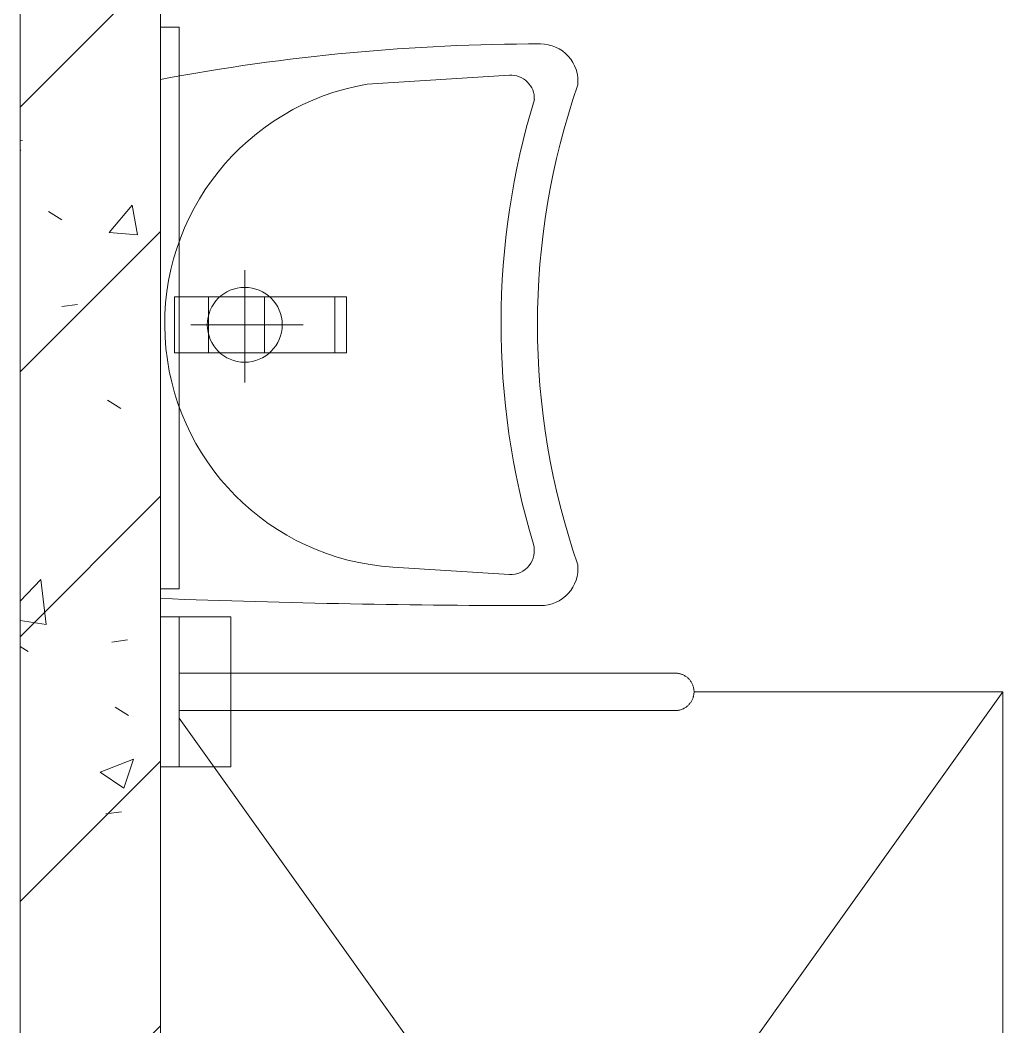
# Model space of a CAD drawing. Header units: millimetres. Extents: x -515342 to 330399, y -224905 to 507333.
# Drawn here: x -370476 to -369426, y 133856 to 134931 of the extents above; entities that cross this region are included whole.
import ezdxf

# ---------------------------------------------------------------- set-up
doc = ezdxf.new("R2010")
doc.units = ezdxf.units.MM
for name, color, linetype, lineweight in [('Оборудование', 7, 'Continuous', 0), ('Сантехника', 7, 'Continuous', 0), ('Стены внутренние', 7, 'Continuous', 0), ('Стены перегородки', 7, 'Continuous', 0)]:
    doc.layers.add(name, color=color, linetype=linetype, lineweight=lineweight)

# ---------------------------------------------------------------- blocks, each defined once
blk = doc.blocks.new('Опорный поручень - Опорный поручень для раковины-8752280-О_АР_П_2__3_400_План 2 этажа')
at = {"layer": 'Оборудование'}
for p, q in [((3720, 10925), (3700, 10925)), ((3720, 10925), (3720, 10765)), ((4160, 10865), (3720, 10865)), ((3720, 10825), (4160, 10825)), ((3700, 10765), (3720, 10765))]:
    blk.add_line(p, q, dxfattribs=at)
at = {"layer": 'Оборудование', "flags": 128}
for points in [[(4160, 10865), (4163.6, 10865), (4167.2, 10865), (4170.8, 10865), (4174.3, 10865), (4177.9, 10865), (4181.4, 10865), (4184.9, 10865), (4188.3, 10865), (4191.7, 10865), (4195, 10865), (4198.3, 10865), (4201.6, 10865), (4204.7, 10865), (4207.8, 10865), (4210.8, 10865), (4213.7, 10865), (4216.6, 10865), (4219.3, 10865), (4222, 10865), (4224.6, 10865), (4227, 10865), (4229.4, 10865), (4231.6, 10865), (4233.7, 10865), (4235.7, 10865), (4237.6, 10865), (4239.4, 10865), (4241, 10865), (4242.5, 10865), (4243.9, 10865), (4245.1, 10865), (4246.2, 10865), (4247.2, 10865), (4248, 10865), (4248.7, 10865), (4249.2, 10865), (4249.6, 10865), (4249.9, 10865), (4250, 10865), (4250, 10865)], [(4250, 10865), (4249.9, 10865), (4249.7, 10865), (4249.4, 10865), (4248.9, 10865), (4248.2, 10865), (4247.4, 10865), (4246.5, 10865), (4245.4, 10865), (4244.2, 10865), (4242.9, 10865), (4241.4, 10865), (4239.8, 10865), (4238.1, 10865), (4236.3, 10865), (4234.3, 10865), (4232.2, 10865), (4230, 10865), (4227.7, 10865), (4225.2, 10865), (4222.7, 10865), (4220.1, 10865), (4217.3, 10865), (4214.5, 10865), (4211.6, 10865), (4208.6, 10865), (4205.6, 10865), (4202.4, 10865), (4199.2, 10865), (4195.9, 10865), (4192.6, 10865), (4189.2, 10865), (4185.8, 10865), (4182.3, 10865), (4178.8, 10865), (4175.3, 10865), (4171.7, 10865), (4168.2, 10865), (4164.6, 10865), (4161, 10865), (4160, 10865)], [(4250, 10865), (4250.8, 10865), (4251.6, 10864.9), (4252.4, 10864.9), (4253.2, 10864.7), (4254, 10864.6), (4254.8, 10864.4), (4255.5, 10864.2), (4256.3, 10864), (4257, 10863.7), (4257.8, 10863.4), (4258.5, 10863.1), (4259.2, 10862.7), (4259.9, 10862.4), (4260.6, 10861.9), (4261.3, 10861.5), (4261.9, 10861), (4262.6, 10860.6), (4263.2, 10860), (4263.8, 10859.5), (4264.3, 10858.9), (4264.9, 10858.3), (4265.4, 10857.7), (4265.9, 10857.1), (4266.4, 10856.5), (4266.8, 10855.8), (4267.2, 10855.1), (4267.6, 10854.4), (4268, 10853.7), (4268.3, 10853), (4268.6, 10852.2), (4268.9, 10851.5), (4269.2, 10850.7), (4269.4, 10850), (4269.6, 10849.2), (4269.7, 10848.4), (4269.8, 10847.6), (4269.9, 10846.8), (4270, 10846), (4270, 10845.2), (4270, 10845)], [(4270, 10845), (4270, 10844.2), (4269.9, 10843.4), (4269.9, 10842.6), (4269.7, 10841.8), (4269.6, 10841), (4269.4, 10840.2), (4269.2, 10839.5), (4269, 10838.7), (4268.7, 10838), (4268.4, 10837.2), (4268.1, 10836.5), (4267.7, 10835.8), (4267.4, 10835.1), (4266.9, 10834.4), (4266.5, 10833.7), (4266, 10833.1), (4265.6, 10832.4), (4265, 10831.8), (4264.5, 10831.2), (4263.9, 10830.7), (4263.3, 10830.1), (4262.7, 10829.6), (4262.1, 10829.1), (4261.5, 10828.6), (4260.8, 10828.2), (4260.1, 10827.8), (4259.4, 10827.4), (4258.7, 10827), (4258, 10826.7), (4257.2, 10826.4), (4256.5, 10826.1), (4255.7, 10825.8), (4255, 10825.6), (4254.2, 10825.4), (4253.4, 10825.3), (4252.6, 10825.2), (4251.8, 10825.1), (4251, 10825), (4250.2, 10825), (4250, 10825)], [(4160, 10825), (4163.6, 10825), (4167.2, 10825), (4170.8, 10825), (4174.3, 10825), (4177.9, 10825), (4181.4, 10825), (4184.9, 10825), (4188.3, 10825), (4191.7, 10825), (4195, 10825), (4198.3, 10825), (4201.6, 10825), (4204.7, 10825), (4207.8, 10825), (4210.8, 10825), (4213.7, 10825), (4216.6, 10825), (4219.3, 10825), (4222, 10825), (4224.6, 10825), (4227, 10825), (4229.4, 10825), (4231.6, 10825), (4233.7, 10825), (4235.7, 10825), (4237.6, 10825), (4239.4, 10825), (4241, 10825), (4242.5, 10825), (4243.9, 10825), (4245.1, 10825), (4246.2, 10825), (4247.2, 10825), (4248, 10825), (4248.7, 10825), (4249.2, 10825), (4249.6, 10825), (4249.9, 10825), (4250, 10825), (4250, 10825)], [(4250, 10825), (4249.9, 10825), (4249.7, 10825), (4249.4, 10825), (4248.9, 10825), (4248.2, 10825), (4247.4, 10825), (4246.5, 10825), (4245.4, 10825), (4244.2, 10825), (4242.9, 10825), (4241.4, 10825), (4239.8, 10825), (4238.1, 10825), (4236.3, 10825), (4234.3, 10825), (4232.2, 10825), (4230, 10825), (4227.7, 10825), (4225.2, 10825), (4222.7, 10825), (4220.1, 10825), (4217.3, 10825), (4214.5, 10825), (4211.6, 10825), (4208.6, 10825), (4205.6, 10825), (4202.4, 10825), (4199.2, 10825), (4195.9, 10825), (4192.6, 10825), (4189.2, 10825), (4185.8, 10825), (4182.3, 10825), (4178.8, 10825), (4175.3, 10825), (4171.7, 10825), (4168.2, 10825), (4164.6, 10825), (4161, 10825), (4160, 10825)]]:
    blk.add_lwpolyline(points, dxfattribs=at)
blk = doc.blocks.new('2D_Трап_1200хх900 - АР_Сантехнические приборы_Трап-V99-О_АР_П_2__3_400_План 2 этажа')
at = {"layer": 'Сантехника'}
for p, q in [((-75, 75), (-600, 450)), ((75, 75), (572, 430)), ((75, 75), (-75, 75)), ((-75, 75), (-75, -75)), ((75, -75), (75, 75)), ((-75, -75), (-544, -410)), ((-75, -75), (75, -75)), ((75, -75), (600, -450)), ((600, -450), (600, -120)), ((218.5, -450), (600, -450))]:
    blk.add_line(p, q, dxfattribs=at)
blk = doc.blocks.new('Раковина для МГН 600х450 - Раковина для МГН 600х450-V101-О_АР_П_2__3_400_План 2 этажа')
at = {"layer": 'Сантехника'}
for p, q in [((-30, -56.2), (-30, -20)), ((-30, -20), (30, -20)), ((30, -20), (30, -56.2)), ((0, -37.3), (0, -157.3)), ((-30, -116.2), (-30, -56.2)), ((-30, -56.2), (30, -56.2)), ((30, -56.2), (30, -116.2)), ((-61.5, -95), (58.5, -95)), ((-30, -191.2), (-30, -116.2)), ((-30, -116.2), (30, -116.2)), ((30, -116.2), (30, -191.2)), ((-30, -203.7), (-30, -191.2)), ((-30, -191.2), (30, -191.2)), ((30, -191.2), (30, -203.7)), ((-30, -203.7), (30, -203.7)), ((257, -225.9), (266.6, -377.9)), ((-266.6, -377.9), (-258.8, -253.2))]:
    blk.add_line(p, q, dxfattribs=at)
blk.add_circle((0, -95), 40, dxfattribs=at)
for centre, radius, start, end in [((10581.6, -411), 10881.6, 177.86159, 180), ((0.7, -269.5), 260, 9.6656, 176.4059), ((-1895.6, -411), 2195.6, 0, 10.6575), ((1.4, -1190.1), 821.3, 73.0663, 106.6852), ((-241.6, -379.4), 25, 176.4059, 286.6852), ((241.6, -379.4), 25, 267.5878, 3.5941), ((0, -1190.1), 782.4, 70.8821, 109.1179), ((-260, -411), 40, 180, 275.3659), ((260, -411), 40, 264.6341, 360)]:
    blk.add_arc(centre, radius, start, end, dxfattribs=at)
blk = doc.blocks.new('2D_МГН_Санузел_Аксессуары - АР_Сантехнические приборы_Зеркало поворотное-10688739-О_АР_П_2__3_400_План 2 этажа')
at = {"layer": 'Сантехника'}
for p, q in [((-409.1, 75), (-409.1, 95)), ((-409.1, 95), (190.9, 95)), ((190.9, 95), (190.9, 75))]:
    blk.add_line(p, q, dxfattribs=at)
blk = doc.blocks.new('2D_МГН_Санузел_Аксессуары - АР_Сантехнические приборы_Бесконтактный сенсорный дозатор для мыла-10688738-О_АР_П_2__3_400_План 2 этажа')
at = {"layer": 'Сантехника'}
for p, q in [((-189.1, 75), (-189.1, 150)), ((-189.1, 150), (-29.1, 150)), ((-29.1, 150), (-29.1, 75))]:
    blk.add_line(p, q, dxfattribs=at)

msp = doc.modelspace()

# ---------------------------------------------------------------- hatches: boundary and pattern name
at = {"layer": 'Стены внутренние'}
h = msp.add_hatch(dxfattribs=at)
h.set_pattern_fill('FP_2', color=256, style=0, pattern_type=2)
h.set_pattern_definition([(45, (-374025.76, 123368.6), (-141.4214, 141.4214), [])])
h.paths.add_polyline_path([(-370325.759, 132763.6058), (-370325.759, 138763.6058), (-370475.759, 138763.6058), (-370475.759, 132763.6058)])
h = msp.add_hatch(dxfattribs=at)
h.set_pattern_fill('FP_3', color=256, style=0, pattern_type=2)
h.set_pattern_definition([(50, (-374025.76, 123368.6), (364.368, -31.8783), [38.1, -419.1]), (355, (-374025.76, 123368.6), (-70.486, 382.113), [30.48, -335.28]), (100.451, (-373995.4, 123365.95), (293.885, 350.233), [32.38, -356.18]), (46.184, (-374025.76, 123470.2), (542.158, -84.086), [57.15, -628.65]), (96.636, (-373980.6, 123463.2), (474.805, 494.855), [48.57, -534.27]), (351.184, (-374025.76, 123470.2), (474.81, 494.85), [45.72, -502.92]), (21, (-373974.96, 123444.8), (303.2285, -204.5305), [38.1, -419.1]), (326, (-373974.96, 123444.8), (123.604, 368.376), [30.48, -335.28]), (71.451, (-373949.7, 123427.76), (426.834, 163.843), [32.38, -356.18]), (37.5, (-374025.76, 123368.6), (6.1766, 169.1102), [16.764, -314.452, 16.764, -323.596, -336.55]), (37.5, (-374025.76, 123368.6), (6.1766, 169.1102), [-671.576, 16.764, -319.786]), (7.5, (-374025.76, 123368.6), (133.6389, 200.3615), [16.764, -177.292, 16.764, -306.832, -128.27]), (7.5, (-374025.76, 123368.6), (133.6389, 200.3615), [-517.652, 16.764, -111.506]), (327.5, (-374139.04, 123368.6), (271.1818, -11.4584), [16.764, -110.236, 16.764, -379.476, -525.78]), (327.5, (-374139.04, 123368.6), (271.1818, -11.4584), [-523.24, 16.764, -509.016]), (317.5, (-374189.84, 123368.6), (296.2585, 50.853), [16.764, -148.336, 16.764, -246.38, -373.38]), (317.5, (-374189.84, 123368.6), (296.2585, 50.853), [-428.244, 16.764, -356.616])])
h.paths.add_polyline_path([(-370325.759, 132763.6058), (-370325.759, 138763.6058), (-370475.759, 138763.6058), (-370475.759, 132763.6058)])

# ---------------------------------------------------------------- linework, layer by layer
at = {"layer": 'Стены перегородки'}
for p, q in [((-370475.759, 138763.6058), (-370475.759, 132763.6058)), ((-370325.759, 132763.6058), (-370325.759, 135063.6058))]:
    msp.add_line(p, q, dxfattribs=at)

# ---------------------------------------------------------------- block references
at = {"layer": 'Оборудование'}
msp.add_blockref('Опорный поручень - Опорный поручень для раковины-8752280-О_АР_П_2__3_400_План 2 этажа', (-374025.759, 123368.6058), dxfattribs=at)
at = {"layer": 'Сантехника'}
for name, p, rotation in [('2D_МГН_Санузел_Аксессуары - АР_Сантехнические приборы_Зеркало поворотное-10688739-О_АР_П_2__3_400_План 2 этажа', (-370400.759, 134514.5312), 269.9999999999999), ('Раковина для МГН 600х450 - Раковина для МГН 600х450-V101-О_АР_П_2__3_400_План 2 этажа', (-370330.759, 134605.6807), 89.99999999999994), ('2D_МГН_Санузел_Аксессуары - АР_Сантехнические приборы_Бесконтактный сенсорный дозатор для мыла-10688738-О_АР_П_2__3_400_План 2 этажа', (-370400.759, 134104.5312), 269.9999999999999), ('2D_Трап_1200хх900 - АР_Сантехнические приборы_Трап-V99-О_АР_П_2__3_400_План 2 этажа', (-369875.759, 133613.6058), 90.00000000000007)]:
    msp.add_blockref(name, p, dxfattribs=dict(at, rotation=rotation))

doc.saveas('drawing.dxf')
